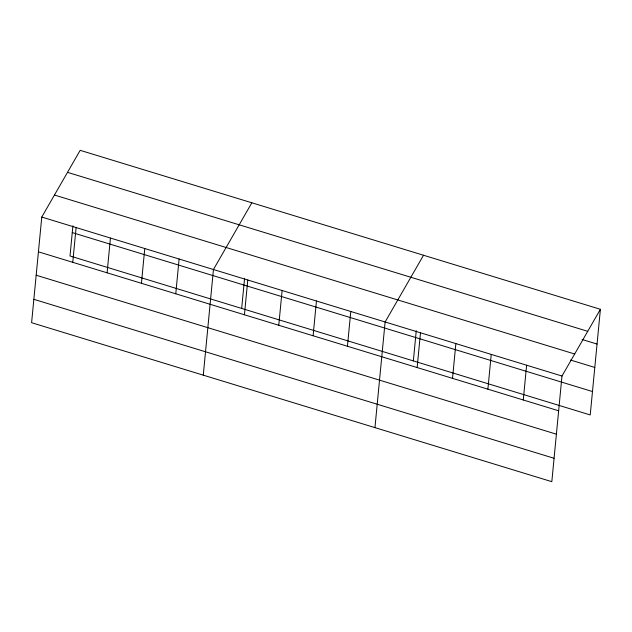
<?xml version="1.0" encoding="UTF-8"?>
<svg xmlns="http://www.w3.org/2000/svg" width="632" height="632" viewBox="0 0 632 632"><rect width="100%" height="100%" fill="white"/><g stroke="black" fill="none" stroke-linecap="round" stroke-linejoin="round"><path stroke-width="0.95" d="M41.775 217.06L31.6 322.707L551.823 481.671L561.99 376.024L600.4 309.293L80.177 150.329L41.775 217.06L561.99 376.024M72.909 225.837L70.01 255.976L590.225 414.94L600.4 309.293M72.759 262.32L76.109 227.552M107.092 272.811L110.442 238.043M141.426 283.302L144.775 248.534M175.767 293.793L179.109 259.025M203.275 375.171L213.442 269.516L251.852 202.785M241.677 308.432L244.584 278.293M244.434 314.776L247.784 280.008M278.767 325.275L282.117 290.499M313.101 335.766L316.45 300.99M347.434 346.257L350.784 311.489M374.95 427.627L385.117 321.98L423.527 255.241M413.352 360.888L416.251 330.749M417.144 367.555L420.493 332.788M452.52 378.363L455.869 343.595M487.896 389.178L491.246 354.402M523.272 399.985L526.622 365.217M67.506 172.346L587.728 331.31M582.159 339.51L597.05 344.061M54.447 195.035L574.67 353.999M570.593 360.05L594.799 367.453M72.261 232.584L592.476 391.548M38.426 251.828L558.649 410.792M36.174 275.22L556.397 434.184M33.852 299.323L554.074 458.279"/></g></svg>
